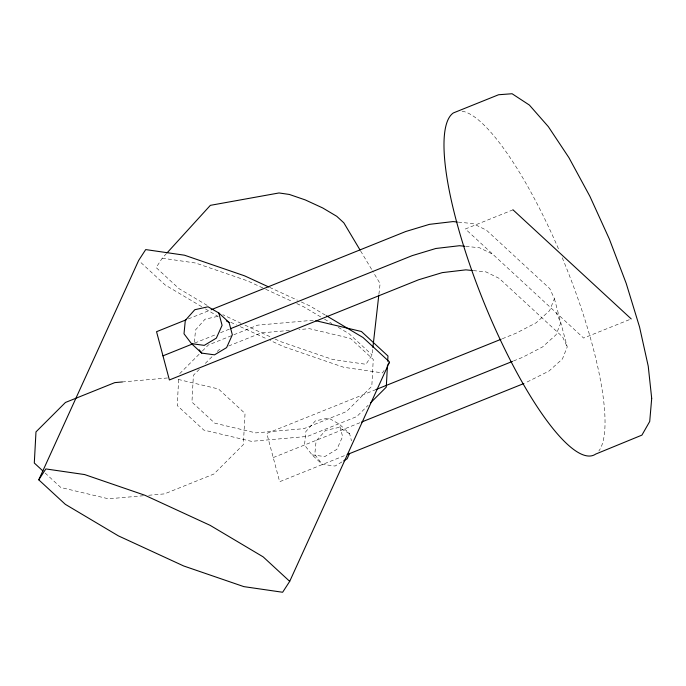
<?xml version="1.0" encoding="UTF-8"?>
<svg xmlns="http://www.w3.org/2000/svg" width="686" height="686" viewBox="0 0 686 686"><rect width="100%" height="100%" fill="white"/><g stroke="black" fill="none" stroke-linecap="round" stroke-linejoin="round"><path stroke-width="0.51" stroke-dasharray="3.43 2.57" d="M178.643 379.53L177.237 405.555L203.785 430.053L251.453 441.347L307.465 436.407L356.814 416.565L368.15 405.246M194.37 342.22L195.57 329.855L205.045 319.187L218.268 316.255M275.043 339.013L280.857 341.697L332.59 359.455L365.972 364.3L372.052 354.928L372.772 348.539M378.904 294.251L380.104 283.61L372.532 270.91M458.325 222.118L473.066 223.61L486.383 230.136L549.786 288.635L554.399 298.659L549.597 310.664L536.118 322.806L516.009 333.259L502.109 338.841M554.399 298.659L567.236 346.927L562.443 358.932L548.963 371.075L524.884 383.122M166.535 253.46L162.23 258.193L156.142 267.566L178.986 288.643L207.292 305.467M384.126 370.389L382.496 372.901L343.703 367.276L283.575 346.636L270.121 340.428M179.681 373.664L201.59 351.781M202.344 351.026L208.39 344.989L257.739 325.147L313.751 320.208M199.36 369.351L193.392 375.302L191.943 402.099L214.787 423.176L255.801 432.892L303.992 428.647L346.456 411.574L371.812 386.244L373.261 359.455L350.417 338.378L309.403 328.663L298.925 329.589M205.32 363.391L212.78 355.94M217.256 351.472L218.748 349.98L221.707 348.788M341.954 461.918L335.051 466.051L322.283 464.328L312.019 454.869L304.533 445L305.827 431.597L315.311 420.93L328.534 417.997L339.313 424.162L349.568 433.629L351.489 440.849M188.316 318.93L210.165 310.149M512.999 209.83L465.391 228.97L583.623 338.069L631.231 318.93M194.738 343.06L216.579 334.279M220.558 332.684L229.493 329.091M228.618 346.01L261.212 332.907L289.501 330.42M376.022 389.537L266.811 433.449L279.656 481.718L345.178 455.367M273.234 457.579L360.604 422.456M513.497 360.982L522.432 357.389L542.54 346.945L556.02 334.794L560.814 322.797L556.2 312.765M122.202 381.965L167.641 377.96M143.391 495.738L108.517 498.816L60.848 487.514L45.233 473.108M148.673 495.275L164.529 493.877L213.878 474.035L243.341 444.605L245.031 413.469L218.482 388.971L176.688 379.066M465.803 246.36L479.488 247.749L492.805 254.266M473.271 270.601L485.911 271.879L499.228 278.405L562.623 336.903L567.236 346.927M312.019 454.869L324.795 456.584L336.869 449.347L342.606 436.545L339.313 424.162M162.23 258.193L195.613 263.03L247.346 280.797L264.787 288.84M269.607 287.374L297.475 300.219M301.317 301.994L309.969 305.982L325.516 315.226M265.756 289.286L292.905 301.797M296.781 303.589L303.564 306.711L320.911 317.026M241.112 323.372L222.813 314.685M244.996 325.155L271.167 337.229M230.728 322.266L236.49 324.924M240.332 326.699L266.279 338.661M349.568 433.629L338.79 427.464L325.567 430.396L316.083 441.064L314.788 454.466L322.283 464.328M324.564 319.196L331.87 323.535M338.258 327.333L349.208 333.85L372.052 354.928M201.77 306.719L165.18 284.973L139.412 261.195M205.431 308.897L218.234 316.512M360.622 250.956L371.992 270.001M462.107 111.183A185.074 44.693 68.1 0 1 558.927 249.901M562.254 257.765A185.074 44.693 68.1 0 1 598.852 450.968"/><path stroke-width="1.03" d="M387.461 365.338L386.278 387.136L370.414 402.982M387.684 361.188L387.967 356L361.419 331.501L315.826 320.705M372.892 347.476L378.783 295.314M349.586 453.326L347.133 458.814L343.677 460.881M326.433 315.766L363.014 337.512L389.562 362.011L289.706 581.359L282.632 592.258L243.839 586.624L183.711 565.984L118.369 535.86L65.316 504.321L38.768 479.831L138.632 260.474L145.706 249.584L184.5 255.209L244.628 275.858L268.646 286.928M38.768 479.831L45.842 468.932L84.635 474.566L144.763 495.206L210.105 525.33L263.158 556.869L289.706 581.359M387.933 364.523L389.022 362.851M167.255 252.671L210.353 205.346L279.013 192.955L289.329 194.447L305.313 199.935L322.686 207.944L336.792 216.33L343.849 222.847L360.081 250.056M186.335 319.727L156.545 331.698L169.391 379.967L418.589 279.777L442.264 272.625L465.905 269.847L472.217 270.49M211.151 309.746L405.743 231.508L429.419 224.356L453.06 221.578L457.27 222.007M162.968 355.837L192.757 343.858M230.479 328.697L412.166 255.646L435.842 248.486L459.483 245.717L464.748 246.248M376.022 389.537L501.123 339.244M361.599 422.053L512.502 361.385M347.167 454.569L523.89 383.517M122.202 381.965L114.802 382.617L65.453 402.459L35.981 431.888L34.3 463.024L42.892 470.948M191.497 343.66L204.274 345.375L216.347 338.138L222.084 325.335L218.791 312.953L208.012 306.788L194.79 309.72L185.306 320.388L184.011 333.79L191.497 343.66L201.761 353.119L214.529 354.842L226.612 347.605L232.34 334.802L229.047 322.42L218.791 312.953M226.354 320.877L229.047 322.42M512.999 209.83L631.231 318.93M199.257 349.834L201.761 353.119M651.7 398.386L649.719 421.478L641.925 435.113L595.645 454.106A185.074 44.693 68.1 0 1 486.76 309.275A185.074 44.693 68.1 0 1 453.369 112.933L498.593 94.745L512.09 93.742L529.369 105.052L548.354 126.67L568.934 157.677L589.9 196.342L609.322 238.994L626.198 283.369L639.566 327.042L648.236 366.178L651.7 398.386"/></g></svg>
